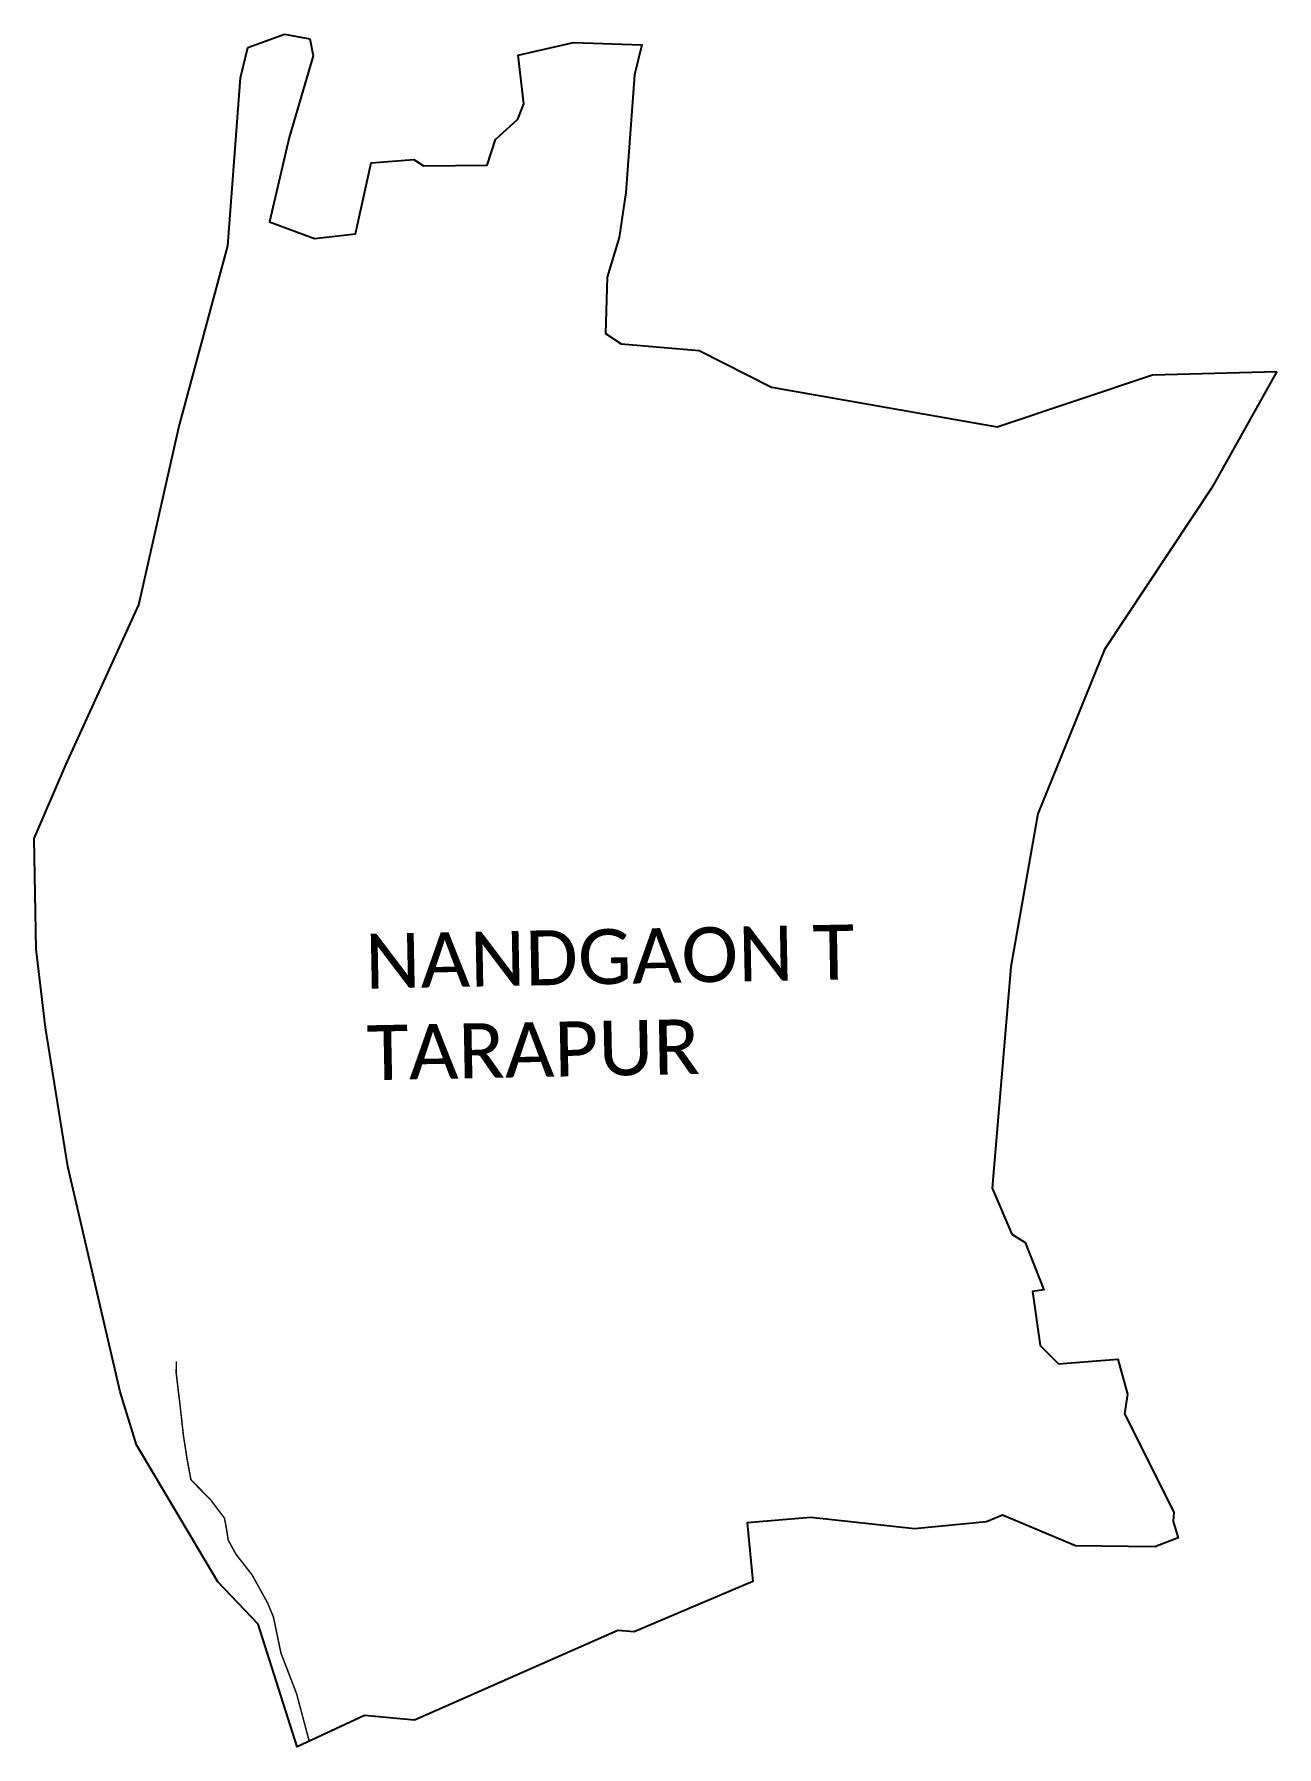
# Model space of a CAD drawing. Header units: metres. Extents: x 257393 to 259853, y 2184704 to 2188094.
import ezdxf

# ---------------------------------------------------------------- set-up
doc = ezdxf.new("R2010")
doc.units = ezdxf.units.M
for name, color, linetype in [('HAZARDS LINE', 1, 'Continuous'), ('village', 3, 'Continuous'), ('VILLAGE NAME', 250, 'Continuous')]:
    doc.layers.add(name, color=color, linetype=linetype)
doc.styles.get("Standard").update_dxf_attribs({"font": 'simplex.shx'})

msp = doc.modelspace()

# ---------------------------------------------------------------- linework, layer by layer
at = {"color": 3, "flags": 128}
msp.add_lwpolyline([(257888.9, 2188094.4), (257939.3, 2188085.3)], dxfattribs=at)
at = {"layer": 'HAZARDS LINE', "lineweight": 18, "const_width": 2.97}
msp.add_lwpolyline([(257937.7, 2184715.6), (257912.5, 2184810.1), (257881.8, 2184889.8), (257866.8, 2184961.4), (257855.2, 2184989.3), (257839.7, 2185017.3), (257824.2, 2185045.2), (257792.9, 2185085.3), (257777.4, 2185113.2), (257773.7, 2185137.1), (257770, 2185156.9), (257742.7, 2185193), (257723.1, 2185213), (257703.5, 2185233.1), (257696.1, 2185272.9), (257688.7, 2185320.6), (257681.6, 2185384.1), (257674.4, 2185443.7), (257674.7, 2185467.5)], dxfattribs=at)
at = {"layer": 'village', "color": 3, "true_color": 0x00ff00}
for points in [[(259853.3, 2187426.6, 0), (259725.4, 2187197.7, 0), (259512.5, 2186876.7, 0), (259380.1, 2186551.5, 0), (259326.5, 2186248.6, 0), (259289.7, 2185809.9, 0), (259329.1, 2185719, 0), (259355.5, 2185702.3, 0), (259392.4, 2185608.8, 0), (259369.6, 2185605.6, 0), (259384.6, 2185498.5, 0), (259421.2, 2185462.6, 0), (259538.8, 2185471.5, 0), (259557.7, 2185402.2, 0), (259552.1, 2185363.5, 0), (259649.6, 2185169, 0), (259648.2, 2185150.5, 0), (259657.8, 2185117.9, 0), (259611.7, 2185100, 0), (259454.5, 2185102.2, 0), (259310.3, 2185162.6, 0), (259278.3, 2185149.5, 0), (259136.2, 2185136, 0), (258930.7, 2185158.2, 0), (258804.5, 2185147.6, 0), (258815.9, 2185031.3, 0), (258581.3, 2184932.1, 0), (258548.5, 2184934.7, 0), (258146.5, 2184756.8, 0), (258047.4, 2184766.4, 0), (257913.6, 2184704.4, 0), (257836.8, 2184947.1, 0), (257756.8, 2185031, 0), (257595.6, 2185302.2, 0), (257563.4, 2185406.7, 0), (257460, 2185853.1, 0), (257415.9, 2186128.2, 0), (257397.3, 2186283.4, 0), (257393.4, 2186502.5, 0), (257456.5, 2186649.6, 0), (257600.1, 2186964.7, 0), (257679.6, 2187315.9, 0), (257776.8, 2187675.7, 0), (257801.4, 2188007.9, 0), (257815.9, 2188067.9, 0), (257888.9, 2188094.4, 0)], [(257939.3, 2188085.3, 0), (257945.8, 2188051.7, 0), (257898.2, 2187890.3, 0), (257859.1, 2187722.8, 0), (257948.3, 2187690.3, 0), (258029.6, 2187699.5, 0), (258060.6, 2187840.2, 0), (258144.6, 2187846.2, 0), (258163.9, 2187834, 0), (258290.3, 2187835.1, 0), (258306.3, 2187886.1, 0), (258350.9, 2187926.2, 0), (258362.6, 2187957, 0), (258351.5, 2188052.8, 0), (258460.7, 2188078.1, 0), (258596.4, 2188073.6, 0), (258581.9, 2188013.8, 0), (258564.3, 2187781, 0), (258551.1, 2187692.1, 0), (258527.8, 2187613.4, 0), (258524.1, 2187502.2, 0), (258555.2, 2187481.9, 0), (258709.5, 2187468.5, 0), (258853.1, 2187395.8, 0), (259300, 2187317, 0), (259607.5, 2187420.5, 0), (259853.3, 2187426.6, 0)]]:
    msp.add_polyline3d(points, dxfattribs=at)

# ---------------------------------------------------------------- texts
at = {"layer": 'VILLAGE NAME', "insert": (258047.4, 2186313.7), "char_height": 108.748, "attachment_point": 1, "rotation": 1.1028}
msp.add_mtext_dynamic_manual_height_columns('{\\fCalibri|b0|i0|c0|p34;NANDGAON T TARAPUR}', width=1145.527, gutter_width=543.7, heights=[0], dxfattribs=at)

doc.saveas('drawing.dxf')
